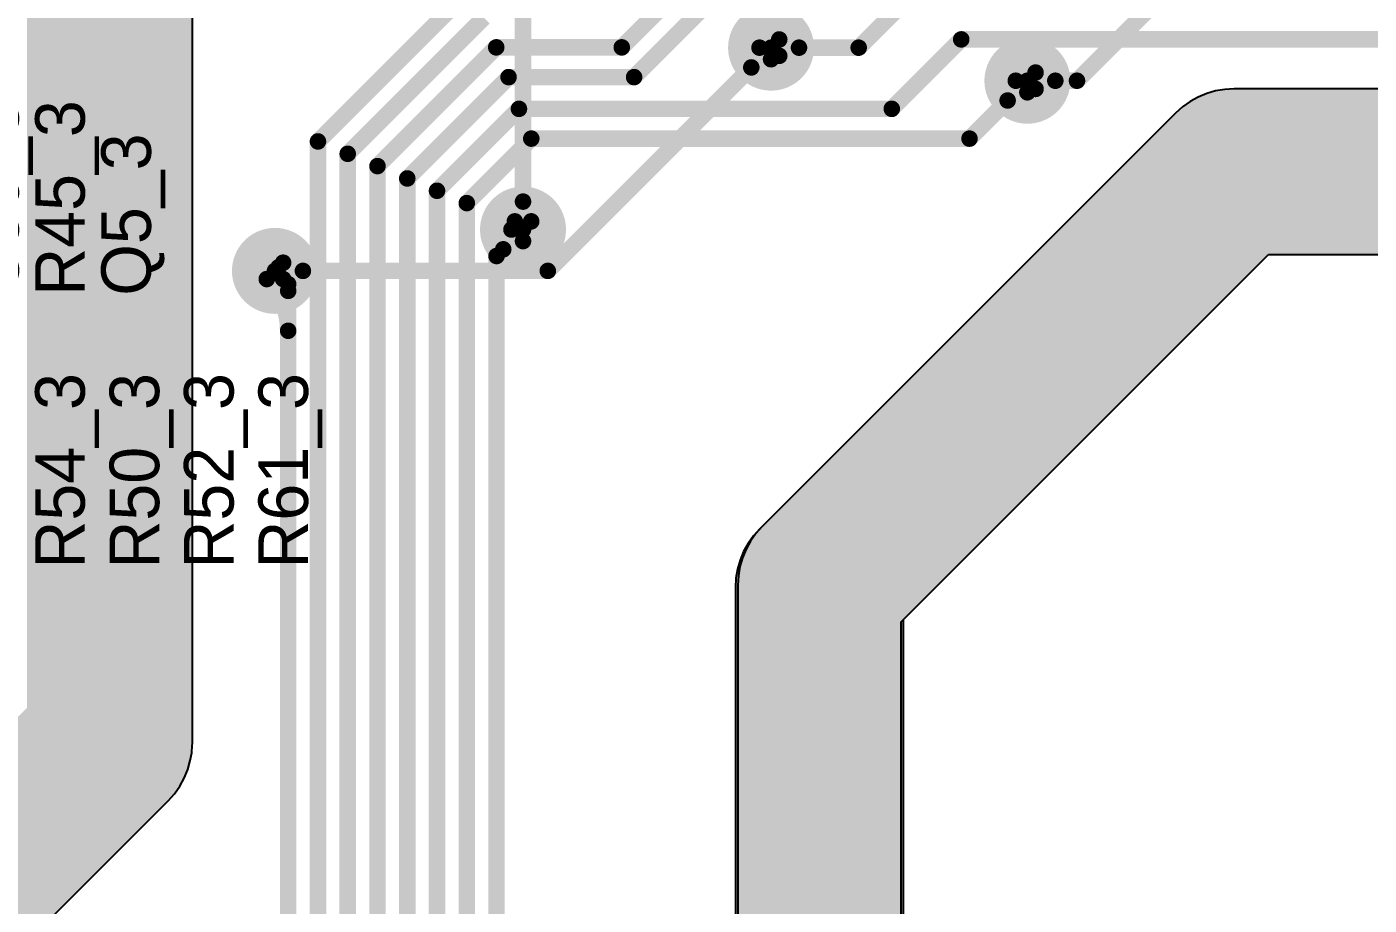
# Model space of a CAD drawing. Header units: millimetres. Extents: x 3.32 to 12.49, y 5.66 to 10.73.
# Drawn here: x 9.707 to 10.519, y 7.77 to 8.301 of the extents above; entities that cross this region are included whole.
import ezdxf

# ---------------------------------------------------------------- set-up
doc = ezdxf.new("R2010")
doc.units = ezdxf.units.MM
doc.header["$MEASUREMENT"] = 0
for name, color, linetype in [('BottomLayer', 5, 'Continuous'), ('InternalPlane1', 76, 'Continuous'), ('InternalPlane2', 16, 'Continuous'), ('MultiLayer', 9, 'Continuous'), ('TopLayer', 1, 'Continuous'), ('TopOverlay', 2, 'Continuous'), ('ViaHoleLayer', 16, 'Continuous')]:
    doc.layers.add(name, color=color, linetype=linetype)

msp = doc.modelspace()

# ---------------------------------------------------------------- linework, layer by layer
at = {"layer": 'BottomLayer', "const_width": 0.01}
for points in [[(10.34201, 8.26866), (10.45878, 8.38543)], [(10.00701, 8.17866), (10.00701, 8.35189)], [(10.02201, 8.15366), (10.15701, 8.28866)], [(10.31201, 8.26866), (10.34201, 8.26866)], [(9.85701, 8.15366), (10.02201, 8.15366)]]:
    msp.add_lwpolyline(points, dxfattribs=at)
at = {"layer": 'BottomLayer'}
for points, const_width in [([(10.15101, 8.28866, 1), (10.16301, 8.28866, 1)], 0.012), ([(10.14751, 8.28866, 1), (10.15251, 8.28866, 1)], 0.005), ([(10.15451, 8.28866, 1), (10.15951, 8.28866, 1)], 0.005), ([(10.14256, 8.27671, 1), (10.14756, 8.27671, 1)], 0.005), ([(10.14256, 8.27671, 1), (10.14756, 8.27671, 1)], 0.005), ([(10.15451, 8.28166, 1), (10.15951, 8.28166, 1)], 0.005), ([(10.30601, 8.26866, 1), (10.31801, 8.26866, 1)], 0.012), ([(10.30951, 8.26866, 1), (10.31451, 8.26866, 1)], 0.005), ([(10.31446, 8.27361, 1), (10.31946, 8.27361, 1)], 0.005), ([(10.32641, 8.26866, 1), (10.33141, 8.26866, 1)], 0.005), ([(10.32641, 8.26866, 1), (10.33141, 8.26866, 1)], 0.005), ([(10.33951, 8.26866, 1), (10.34451, 8.26866, 1)], 0.005), ([(10.33951, 8.26866, 1), (10.34451, 8.26866, 1)], 0.005), ([(10.31446, 8.26371, 1), (10.31946, 8.26371, 1)], 0.005), ([(10.00451, 8.19556, 1), (10.00951, 8.19556, 1)], 0.005), ([(10.00451, 8.19556, 1), (10.00951, 8.19556, 1)], 0.005), ([(10.00101, 8.17866, 1), (10.01301, 8.17866, 1)], 0.012), ([(9.99956, 8.18361, 1), (10.00456, 8.18361, 1)], 0.005), ([(10.00451, 8.17866, 1), (10.00951, 8.17866, 1)], 0.005), ([(10.00946, 8.18361, 1), (10.01446, 8.18361, 1)], 0.005), ([(9.85101, 8.15366, 1), (9.86301, 8.15366, 1)], 0.012), ([(9.85451, 8.15366, 1), (9.85951, 8.15366, 1)], 0.005), ([(9.85946, 8.15861, 1), (9.86446, 8.15861, 1)], 0.005), ([(9.87141, 8.15366, 1), (9.87641, 8.15366, 1)], 0.005), ([(9.87141, 8.15366, 1), (9.87641, 8.15366, 1)], 0.005), ([(10.01951, 8.15366, 1), (10.02451, 8.15366, 1)], 0.005), ([(10.01951, 8.15366, 1), (10.02451, 8.15366, 1)], 0.005), ([(9.85946, 8.14871, 1), (9.86446, 8.14871, 1)], 0.005)]:
    msp.add_lwpolyline(points, format="xyb", close=True, dxfattribs=dict(at, const_width=const_width))
at = {"layer": 'BottomLayer', "const_width": 0.01}
for points in [[(10.15001, 8.28866, -0.198912), (10.14506, 8.27671)], [(10.14506, 8.27671, -0.198912), (10.15701, 8.28166)], [(10.32891, 8.26866, -0.198912), (10.31696, 8.27361)], [(10.31696, 8.26371, -0.198912), (10.32891, 8.26866)], [(10.00701, 8.19556, -0.198912), (10.00206, 8.18361)], [(10.01196, 8.18361, -0.198912), (10.00701, 8.19556)], [(9.87391, 8.15366, -0.198912), (9.86196, 8.15861)], [(9.86196, 8.14871, -0.198912), (9.87391, 8.15366)]]:
    msp.add_lwpolyline(points, format="xyb", dxfattribs=at)
at = {"layer": 'InternalPlane1'}
for p, q in [((9.80709, 7.86866), (9.80709, 8.45792)), ((10.4314, 8.26343), (10.42586, 8.26248)), ((10.43701, 8.26374), (10.4314, 8.26343)), ((11.13626, 8.26374), (10.43701, 8.26374)), ((10.43701, 8.26374), (10.43701, 8.26374)), ((10.41036, 8.25606), (10.40578, 8.25281)), ((10.41528, 8.25878), (10.41036, 8.25606)), ((10.42047, 8.26093), (10.41528, 8.25878)), ((10.42586, 8.26248), (10.42047, 8.26093)), ((10.4016, 8.24907), (10.1516, 7.99907)), ((10.40578, 8.25281), (10.4016, 8.24907)), ((10.23709, 7.94292), (10.45775, 8.16358)), ((10.45775, 8.16358), (11.15701, 8.16358)), ((10.1516, 7.99907), (10.14785, 7.99489)), ((10.14461, 7.9903), (10.14189, 7.98539)), ((10.14785, 7.99489), (10.14461, 7.9903)), ((10.13974, 7.9802), (10.13818, 7.9748)), ((10.14189, 7.98539), (10.13974, 7.9802)), ((10.13818, 7.9748), (10.13724, 7.96927)), ((10.13724, 7.96927), (10.13693, 7.96366)), ((10.13693, 7.96366), (10.13693, 7.96366)), ((10.13693, 7.96366), (10.13693, 7.2394)), ((10.23709, 7.21866), (10.23709, 7.94292)), ((9.80677, 7.86305), (9.80709, 7.86866)), ((9.80428, 7.85212), (9.80583, 7.85752)), ((9.80583, 7.85752), (9.80664, 7.86225)), ((9.80664, 7.86225), (9.80677, 7.86305)), ((9.80213, 7.84693), (9.80428, 7.85212)), ((9.79616, 7.83744), (9.79941, 7.84202)), ((9.79941, 7.84202), (9.80213, 7.84693)), ((9.6438, 7.68463), (9.79242, 7.83325)), ((9.79242, 7.83325), (9.79616, 7.83744)), ((9.79242, 7.83325), (9.79242, 7.83325))]:
    msp.add_line(p, q, dxfattribs=at)
at = {"layer": 'InternalPlane1', "const_width": 0.1}
for points in [[(9.75701, 7.86866), (9.75701, 8.47866)], [(10.18701, 7.96366), (10.43701, 8.21366)], [(10.43701, 8.21366), (11.15701, 8.21366)], [(10.18701, 7.21866), (10.18701, 7.96366)], [(9.60839, 7.72004), (9.75701, 7.86866)]]:
    msp.add_lwpolyline(points, dxfattribs=at)
at = {"layer": 'InternalPlane1'}
for points, const_width in [([(10.14401, 8.28866, 1), (10.17001, 8.28866, 1)], 0.026), ([(10.29901, 8.26866, 1), (10.32501, 8.26866, 1)], 0.026), ([(10.41201, 8.21366, 1), (10.46201, 8.21366, 1)], 0.05), ([(10.41201, 8.21366, 1), (10.46201, 8.21366, 1)], 0.05), ([(9.99401, 8.17866, 1), (10.02001, 8.17866, 1)], 0.026), ([(9.84401, 8.15366, 1), (9.87001, 8.15366, 1)], 0.026), ([(10.16201, 7.96366, 1), (10.21201, 7.96366, 1)], 0.05), ([(10.16201, 7.96366, 1), (10.21201, 7.96366, 1)], 0.05), ([(9.73201, 7.86866, 1), (9.78201, 7.86866, 1)], 0.05), ([(9.73201, 7.86866, 1), (9.78201, 7.86866, 1)], 0.05)]:
    msp.add_lwpolyline(points, format="xyb", close=True, dxfattribs=dict(at, const_width=const_width))
at = {"layer": 'InternalPlane2'}
for p, q in [((9.80709, 7.86866), (9.80709, 8.45792)), ((10.4314, 8.26343), (10.42586, 8.26248)), ((10.43701, 8.26374), (10.4314, 8.26343)), ((11.13626, 8.26374), (10.43701, 8.26374)), ((10.41036, 8.25606), (10.40578, 8.25281)), ((10.41528, 8.25878), (10.41036, 8.25606)), ((10.42047, 8.26093), (10.41528, 8.25878)), ((10.42586, 8.26248), (10.42047, 8.26093)), ((10.4016, 8.24907), (10.15014, 7.99762)), ((10.40578, 8.25281), (10.4016, 8.24907)), ((10.4016, 8.24907), (10.4016, 8.24907)), ((10.23563, 7.94146), (10.45775, 8.16358)), ((10.45775, 8.16358), (11.15701, 8.16358)), ((10.15014, 7.99762), (10.1464, 7.99343)), ((10.14315, 7.98885), (10.14043, 7.98393)), ((10.1464, 7.99343), (10.14315, 7.98885)), ((10.14043, 7.98393), (10.13828, 7.97874)), ((10.13673, 7.97335), (10.13579, 7.96781)), ((10.13828, 7.97874), (10.13673, 7.97335)), ((10.13579, 7.96781), (10.13547, 7.9622)), ((10.13547, 7.9622), (10.13547, 7.9622)), ((10.13547, 7.9622), (10.13547, 7.23795)), ((10.23563, 7.2172), (10.23563, 7.94146)), ((9.80677, 7.86305), (9.80709, 7.86866)), ((9.80428, 7.85212), (9.80583, 7.85752)), ((9.80583, 7.85752), (9.80664, 7.86225)), ((9.80664, 7.86225), (9.80677, 7.86305)), ((9.80213, 7.84693), (9.80428, 7.85212)), ((9.79616, 7.83744), (9.79941, 7.84202)), ((9.79941, 7.84202), (9.80213, 7.84693)), ((9.6438, 7.68463), (9.79242, 7.83325)), ((9.79242, 7.83325), (9.79616, 7.83744)), ((9.79242, 7.83325), (9.79242, 7.83325))]:
    msp.add_line(p, q, dxfattribs=at)
at = {"layer": 'InternalPlane2', "const_width": 0.1}
for points in [[(9.75701, 7.86866), (9.75701, 8.47866)], [(10.18555, 7.9622), (10.43701, 8.21366)], [(10.43701, 8.21366), (10.6474, 8.21366)], [(10.18555, 7.2172), (10.18555, 7.9622)], [(9.60839, 7.72004), (9.75701, 7.86866)]]:
    msp.add_lwpolyline(points, dxfattribs=at)
at = {"layer": 'InternalPlane2'}
for points, const_width in [([(10.14401, 8.28866, 1), (10.17001, 8.28866, 1)], 0.026), ([(10.29901, 8.26866, 1), (10.32501, 8.26866, 1)], 0.026), ([(10.41201, 8.21366, 1), (10.46201, 8.21366, 1)], 0.05), ([(10.41201, 8.21366, 1), (10.46201, 8.21366, 1)], 0.05), ([(9.99401, 8.17866, 1), (10.02001, 8.17866, 1)], 0.026), ([(9.84401, 8.15366, 1), (9.87001, 8.15366, 1)], 0.026), ([(10.16055, 7.9622, 1), (10.21055, 7.9622, 1)], 0.05), ([(10.16055, 7.9622, 1), (10.21055, 7.9622, 1)], 0.05), ([(9.73201, 7.86866, 1), (9.78201, 7.86866, 1)], 0.05), ([(9.73201, 7.86866, 1), (9.78201, 7.86866, 1)], 0.05)]:
    msp.add_lwpolyline(points, format="xyb", close=True, dxfattribs=dict(at, const_width=const_width))
at = {"layer": 'MultiLayer', "const_width": 0.012}
for points in [[(10.15101, 8.28866, 1), (10.16301, 8.28866, 1)], [(10.30601, 8.26866, 1), (10.31801, 8.26866, 1)], [(10.00101, 8.17866, 1), (10.01301, 8.17866, 1)], [(9.85101, 8.15366, 1), (9.86301, 8.15366, 1)]]:
    msp.add_lwpolyline(points, format="xyb", close=True, dxfattribs=at)
at = {"layer": 'TopLayer', "const_width": 0.01}
for points in [[(10.06673, 8.28884), (10.11955, 8.34166)], [(9.88301, 8.23194), (9.97591, 8.32484)], [(10.07419, 8.27084), (10.12701, 8.32366)], [(10.21001, 8.28866), (10.23901, 8.31766)], [(9.90101, 8.22448), (9.98337, 8.30684)], [(10.23001, 8.25166), (10.27201, 8.29366)], [(10.27201, 8.29366), (10.80201, 8.29366)], [(9.91901, 8.21703), (9.99082, 8.28884)], [(9.99082, 8.28884), (10.06673, 8.28884)], [(10.15701, 8.28866), (10.21001, 8.28866)], [(9.93701, 8.20957), (9.99828, 8.27084)], [(9.99828, 8.27084), (10.07419, 8.27084)], [(10.27701, 8.23366), (10.31201, 8.26866)], [(9.95501, 8.20212), (10.00455, 8.25166)], [(10.00455, 8.25166), (10.23001, 8.25166)], [(9.88301, 7.7134), (9.88301, 8.23194)], [(9.97301, 8.19466), (10.01201, 8.23366)], [(10.01201, 8.23366), (10.27701, 8.23366)], [(9.90101, 7.70594), (9.90101, 8.22448)], [(9.91901, 7.69848), (9.91901, 8.21703)], [(9.93701, 7.69103), (9.93701, 8.20957)], [(9.95501, 7.68357), (9.95501, 8.20212)], [(9.97301, 7.67612), (9.97301, 8.19466)], [(9.99101, 8.16266), (10.00701, 8.17866)], [(9.99101, 7.66866), (9.99101, 8.16266)], [(9.85701, 8.15366), (9.86501, 8.14566)], [(9.86501, 7.72085), (9.86501, 8.14566)]]:
    msp.add_lwpolyline(points, dxfattribs=at)
at = {"layer": 'TopLayer'}
for points, const_width in [([(10.15101, 8.28866, 1), (10.16301, 8.28866, 1)], 0.012), ([(10.15946, 8.29361, 1), (10.16446, 8.29361, 1)], 0.005), ([(10.26951, 8.29366, 1), (10.27451, 8.29366, 1)], 0.005), ([(10.26951, 8.29366, 1), (10.27451, 8.29366, 1)], 0.005), ([(9.98832, 8.28884, 1), (9.99332, 8.28884, 1)], 0.005), ([(9.98832, 8.28884, 1), (9.99332, 8.28884, 1)], 0.005), ([(10.06424, 8.28884, 1), (10.06924, 8.28884, 1)], 0.005), ([(10.06424, 8.28884, 1), (10.06924, 8.28884, 1)], 0.005), ([(10.15451, 8.28866, 1), (10.15951, 8.28866, 1)], 0.005), ([(10.15946, 8.28371, 1), (10.16446, 8.28371, 1)], 0.005), ([(10.17141, 8.28866, 1), (10.17641, 8.28866, 1)], 0.005), ([(10.17141, 8.28866, 1), (10.17641, 8.28866, 1)], 0.005), ([(10.20751, 8.28866, 1), (10.21251, 8.28866, 1)], 0.005), ([(10.20751, 8.28866, 1), (10.21251, 8.28866, 1)], 0.005), ([(10.30601, 8.26866, 1), (10.31801, 8.26866, 1)], 0.012), ([(9.99578, 8.27084, 1), (10.00078, 8.27084, 1)], 0.005), ([(9.99578, 8.27084, 1), (10.00078, 8.27084, 1)], 0.005), ([(10.07169, 8.27084, 1), (10.07669, 8.27084, 1)], 0.005), ([(10.07169, 8.27084, 1), (10.07669, 8.27084, 1)], 0.005), ([(10.30251, 8.26866, 1), (10.30751, 8.26866, 1)], 0.005), ([(10.30951, 8.26866, 1), (10.31451, 8.26866, 1)], 0.005), ([(10.30951, 8.26166, 1), (10.31451, 8.26166, 1)], 0.005), ([(10.00205, 8.25166, 1), (10.00705, 8.25166, 1)], 0.005), ([(10.00205, 8.25166, 1), (10.00705, 8.25166, 1)], 0.005), ([(10.22751, 8.25166, 1), (10.23251, 8.25166, 1)], 0.005), ([(10.22751, 8.25166, 1), (10.23251, 8.25166, 1)], 0.005), ([(10.29756, 8.25671, 1), (10.30256, 8.25671, 1)], 0.005), ([(10.29756, 8.25671, 1), (10.30256, 8.25671, 1)], 0.005), ([(9.88051, 8.23194, 1), (9.88551, 8.23194, 1)], 0.005), ([(9.88051, 8.23194, 1), (9.88551, 8.23194, 1)], 0.005), ([(10.00951, 8.23366, 1), (10.01451, 8.23366, 1)], 0.005), ([(10.00951, 8.23366, 1), (10.01451, 8.23366, 1)], 0.005), ([(10.27451, 8.23366, 1), (10.27951, 8.23366, 1)], 0.005), ([(10.27451, 8.23366, 1), (10.27951, 8.23366, 1)], 0.005), ([(9.89851, 8.22448, 1), (9.90351, 8.22448, 1)], 0.005), ([(9.89851, 8.22448, 1), (9.90351, 8.22448, 1)], 0.005), ([(9.91651, 8.21703, 1), (9.92151, 8.21703, 1)], 0.005), ([(9.91651, 8.21703, 1), (9.92151, 8.21703, 1)], 0.005), ([(9.93451, 8.20957, 1), (9.93951, 8.20957, 1)], 0.005), ([(9.93451, 8.20957, 1), (9.93951, 8.20957, 1)], 0.005), ([(9.95251, 8.20212, 1), (9.95751, 8.20212, 1)], 0.005), ([(9.95251, 8.20212, 1), (9.95751, 8.20212, 1)], 0.005), ([(9.97051, 8.19466, 1), (9.97551, 8.19466, 1)], 0.005), ([(9.97051, 8.19466, 1), (9.97551, 8.19466, 1)], 0.005), ([(10.00101, 8.17866, 1), (10.01301, 8.17866, 1)], 0.012), ([(9.99751, 8.17866, 1), (10.00251, 8.17866, 1)], 0.005), ([(10.00451, 8.17866, 1), (10.00951, 8.17866, 1)], 0.005), ([(10.00451, 8.17166, 1), (10.00951, 8.17166, 1)], 0.005), ([(9.98851, 8.16266, 1), (9.99351, 8.16266, 1)], 0.005), ([(9.98851, 8.16266, 1), (9.99351, 8.16266, 1)], 0.005), ([(9.99256, 8.16671, 1), (9.99756, 8.16671, 1)], 0.005), ([(9.99256, 8.16671, 1), (9.99756, 8.16671, 1)], 0.005), ([(9.85101, 8.15366, 1), (9.86301, 8.15366, 1)], 0.012), ([(9.85451, 8.15366, 1), (9.85951, 8.15366, 1)], 0.005), ([(9.85663, 8.15578, 1), (9.86163, 8.15578, 1)], 0.005), ([(9.84956, 8.14871, 1), (9.85456, 8.14871, 1)], 0.005), ([(9.86251, 8.14566, 1), (9.86751, 8.14566, 1)], 0.005), ([(9.86251, 8.14566, 1), (9.86751, 8.14566, 1)], 0.005), ([(9.86251, 8.14159, 1), (9.86751, 8.14159, 1)], 0.005), ([(9.86251, 8.11745, 1), (9.86751, 8.11745, 1)], 0.005)]:
    msp.add_lwpolyline(points, format="xyb", close=True, dxfattribs=dict(at, const_width=const_width))
at = {"layer": 'TopLayer', "const_width": 0.01}
for points in [[(10.17391, 8.28866, -0.198912), (10.16196, 8.29361)], [(10.16196, 8.28371, -0.198912), (10.17391, 8.28866)], [(10.30501, 8.26866, -0.198912), (10.30006, 8.25671)], [(10.30006, 8.25671, -0.198912), (10.31201, 8.26166)], [(10.00001, 8.17866, -0.198912), (9.99506, 8.16671)], [(9.99506, 8.16671, -0.198912), (10.00701, 8.17166)], [(9.85913, 8.15578, -0.198912), (9.86501, 8.14159)], [(9.85206, 8.14871, -0.198912), (9.86501, 8.11745)]]:
    msp.add_lwpolyline(points, format="xyb", dxfattribs=at)
at = {"layer": 'ViaHoleLayer', "const_width": 0.006}
for points in [[(10.15401, 8.28866, 1), (10.16001, 8.28866, 1)], [(10.30901, 8.26866, 1), (10.31501, 8.26866, 1)], [(10.00401, 8.17866, 1), (10.01001, 8.17866, 1)], [(9.85401, 8.15366, 1), (9.86001, 8.15366, 1)]]:
    msp.add_lwpolyline(points, format="xyb", close=True, dxfattribs=at)

# ---------------------------------------------------------------- texts
at = {"layer": 'TopOverlay'}
for s, p in [('C50_3', (9.70201, 8.13866)), ('R45_3', (9.74201, 8.13866)), ('Q5_3', (9.78201, 8.13866)), ('R54_3', (9.74201, 7.97366)), ('R50_3', (9.78701, 7.97366)), ('R52_3', (9.83201, 7.97366)), ('R61_3', (9.87701, 7.97366))]:
    msp.add_text(s, height=0.03, rotation=90, dxfattribs=at).set_placement(p)

doc.saveas('drawing.dxf')
